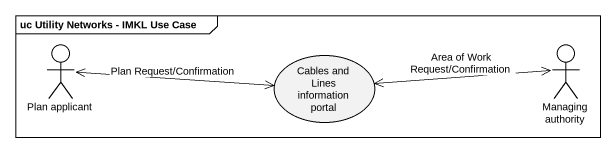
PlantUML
@startuml
mainframe uc Utility Networks - IMKL Use Case
actor "Plan applicant" as Plan_applicant
usecase "Cables and Lines information portal" as Cables_and_Lines
actor "Managing authority" as Managing_authority
Plan_applicant <-right-> Cables_and_Lines : Plan Request/Confirmation
Cables_and_Lines <-right-> Managing_authority : Area of Work Request/Confirmation
@enduml
